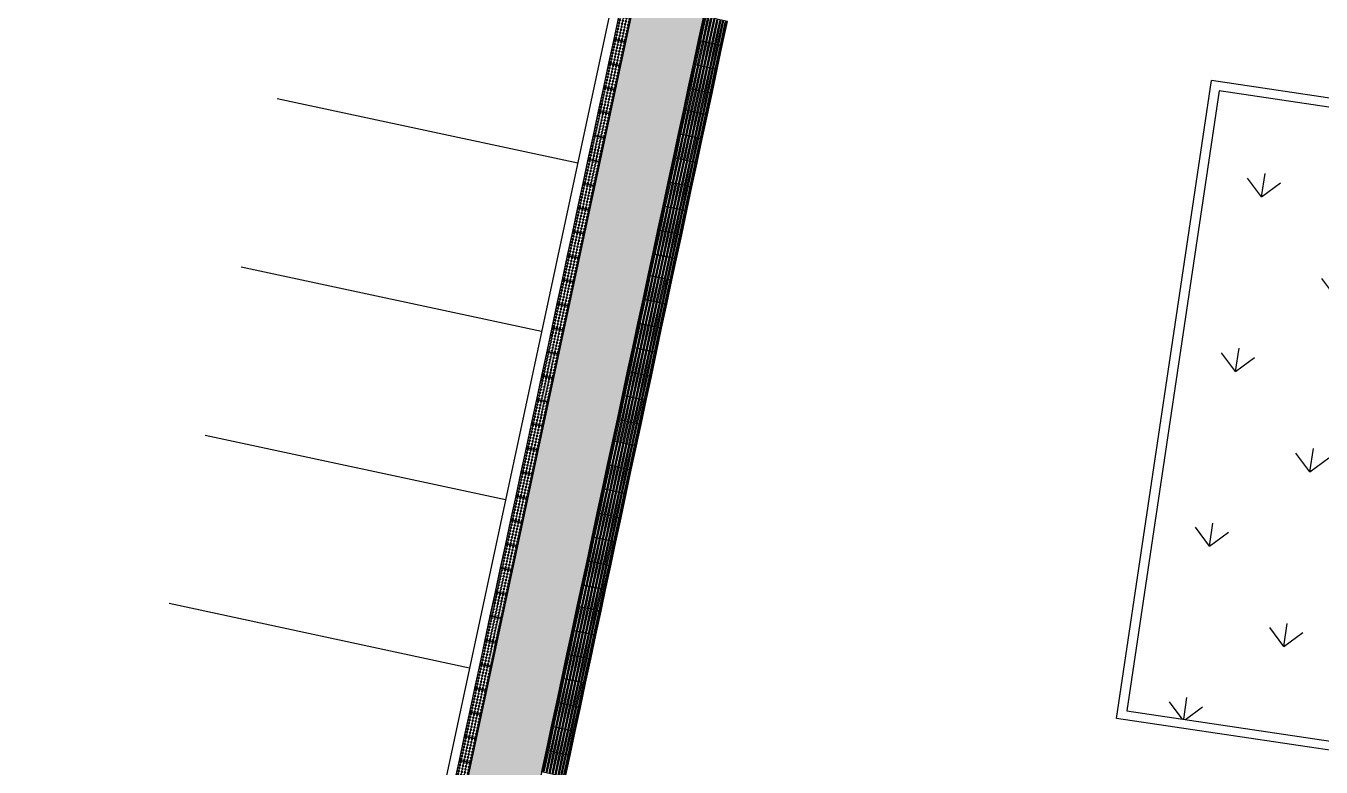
# Model space of a CAD drawing. Header units: millimetres. Extents: x 338 to 506, y 179 to 335.
# Drawn here: x 350.39 to 371.47, y 259.05 to 271.11 of the extents above; entities that cross this region are included whole.
import ezdxf

# ---------------------------------------------------------------- set-up
doc = ezdxf.new("R2010")
doc.units = ezdxf.units.MM
for name, color, linetype in [('ANDEN', 251, 'Continuous'), ('MOBILIARIO_URBANO', 51, 'Continuous'), ('MUROS', 32, 'Continuous')]:
    doc.layers.add(name, color=color, linetype=linetype)

# ---------------------------------------------------------------- blocks, each defined once
blk = doc.blocks.new('*U29')
at = {"layer": 'MOBILIARIO_URBANO'}
blk.add_lwpolyline([(1192.979, 208.83), (1193.379, 208.83), (1193.379, 208.63), (1192.979, 208.63), (1192.979, 208.83)], dxfattribs=at)
for centre in [(1193.004, 208.797), (1193.004, 208.747), (1193.004, 208.697), (1193.054, 208.797), (1193.054, 208.747), (1193.054, 208.697), (1193.104, 208.797), (1193.104, 208.747), (1193.104, 208.697), (1193.154, 208.797), (1193.154, 208.747), (1193.154, 208.697), (1193.204, 208.797), (1193.204, 208.747), (1193.204, 208.697), (1193.254, 208.797), (1193.254, 208.747), (1193.254, 208.697), (1193.304, 208.797), (1193.304, 208.747), (1193.304, 208.697), (1193.354, 208.797), (1193.354, 208.747), (1193.354, 208.697), (1193.004, 208.647), (1193.054, 208.647), (1193.104, 208.647), (1193.154, 208.647), (1193.204, 208.647), (1193.254, 208.647), (1193.304, 208.647), (1193.354, 208.647)]:
    blk.add_circle(centre, 0.0125, dxfattribs=at)
blk = doc.blocks.new('*U877')
at = {"layer": 'MOBILIARIO_URBANO', "color": 241}
blk.add_lwpolyline([(1146.718, 221.48), (1147.118, 221.48), (1147.118, 221.08), (1146.718, 221.08), (1146.718, 221.48)], dxfattribs=at)
for points in [[(1146.743, 221.46), (1147.093, 221.46, -1), (1147.093, 221.435), (1146.743, 221.435, -1)], [(1146.743, 221.41), (1147.093, 221.41, -1), (1147.093, 221.385), (1146.743, 221.385, -1)], [(1146.743, 221.36), (1147.093, 221.36, -1), (1147.093, 221.335), (1146.743, 221.335, -1)], [(1146.743, 221.21), (1147.093, 221.21, -1), (1147.093, 221.185), (1146.743, 221.185, -1)], [(1146.743, 221.164), (1147.093, 221.164, -1), (1147.093, 221.139), (1146.743, 221.139, -1)], [(1146.743, 221.118), (1147.093, 221.118, -1), (1147.093, 221.093), (1146.743, 221.093, -1)], [(1146.743, 221.31), (1147.093, 221.31, -1), (1147.093, 221.285), (1146.743, 221.285, -1)], [(1146.743, 221.26), (1147.093, 221.26, -1), (1147.093, 221.235), (1146.743, 221.235, -1)]]:
    blk.add_lwpolyline(points, format="xyb", close=True, dxfattribs=at)
blk = doc.blocks.new('*U882')
at = {"layer": 'MOBILIARIO_URBANO', "color": 241}
blk.add_lwpolyline([(1146.764, 221.48), (1147.118, 221.48), (1147.118, 221.08), (1146.764, 221.08), (1146.764, 221.48)], dxfattribs=at)
for points in [[(1146.789, 221.36), (1147.093, 221.36, -1), (1147.093, 221.335), (1146.789, 221.335, -1)], [(1146.789, 221.46), (1147.093, 221.46, -1), (1147.093, 221.435), (1146.789, 221.435, -1)], [(1146.789, 221.41), (1147.093, 221.41, -1), (1147.093, 221.385), (1146.789, 221.385, -1)], [(1146.789, 221.31), (1147.093, 221.31, -1), (1147.093, 221.285), (1146.789, 221.285, -1)], [(1146.789, 221.26), (1147.093, 221.26, -1), (1147.093, 221.235), (1146.789, 221.235, -1)], [(1146.789, 221.21), (1147.093, 221.21, -1), (1147.093, 221.185), (1146.789, 221.185, -1)], [(1146.789, 221.164), (1147.093, 221.164, -1), (1147.093, 221.139), (1146.789, 221.139, -1)], [(1146.789, 221.118), (1147.093, 221.118, -1), (1147.093, 221.093), (1146.789, 221.093, -1)]]:
    blk.add_lwpolyline(points, format="xyb", close=True, dxfattribs=at)
blk = doc.blocks.new('*U891')
at = {"layer": 'ANDEN', "linetype": 'Continuous'}
for p, q in [((65.893, 139.477), (79.604, 138.606)), ((109.656, 135.546), (63.105, 138.501)), ((79.604, 138.606), (79.657, 138.603)), ((79.657, 138.603), (80.056, 138.578)), ((80.056, 138.578), (80.455, 138.552)), ((80.455, 138.552), (80.855, 138.527)), ((80.855, 138.527), (81.254, 138.501)), ((81.254, 138.501), (127.805, 135.546))]:
    blk.add_line(p, q, dxfattribs=at)
at = {"layer": 'ANDEN', "linetype": 'Continuous', "extrusion": (0, 0, -1)}
for points in [[(-61.452, 139.477), (-79.604, 138.606), (-61.455, 138.606)], [(-61.452, 139.477), (-65.893, 139.477), (-79.604, 138.606)], [(-61.455, 138.606), (-79.657, 138.603), (-61.509, 138.603)], [(-61.455, 138.606), (-79.604, 138.606), (-79.657, 138.603)], [(-61.509, 138.603), (-80.056, 138.578), (-61.908, 138.578)], [(-61.509, 138.603), (-79.657, 138.603), (-80.056, 138.578)], [(-61.908, 138.578), (-80.455, 138.552), (-62.307, 138.552)], [(-61.908, 138.578), (-80.056, 138.578), (-80.455, 138.552)], [(-62.307, 138.552), (-80.855, 138.527), (-62.706, 138.527)], [(-62.307, 138.552), (-80.455, 138.552), (-80.855, 138.527)], [(-62.706, 138.527), (-81.254, 138.501), (-63.105, 138.501)], [(-62.706, 138.527), (-80.855, 138.527), (-81.254, 138.501)], [(-63.105, 138.501), (-127.805, 135.546), (-109.656, 135.546)], [(-63.105, 138.501), (-81.254, 138.501), (-127.805, 135.546)]]:
    blk.add_solid(points, dxfattribs=at)
blk = doc.blocks.new('*X959')
at = {"color": 0}
for p, q in [((73.734, 127.791), (73.977, 128.034)), ((76.581, 127.765), (76.851, 128.034)), ((79.455, 127.765), (79.724, 128.034)), ((82.329, 127.765), (82.598, 128.034)), ((73.734, 127.765), (74.089, 127.765)), ((73.734, 127.738), (73.977, 127.495)), ((76.581, 127.765), (76.851, 127.495)), ((76.581, 127.765), (76.962, 127.765)), ((79.455, 127.765), (79.724, 127.495)), ((79.455, 127.765), (79.836, 127.765)), ((82.329, 127.765), (82.598, 127.495)), ((82.329, 127.765), (82.71, 127.765)), ((75.144, 126.328), (75.414, 126.597)), ((78.018, 126.328), (78.287, 126.597)), ((80.892, 126.328), (81.161, 126.597)), ((83.765, 126.328), (83.931, 126.494)), ((75.144, 126.328), (75.414, 126.058)), ((75.144, 126.328), (75.525, 126.328)), ((78.018, 126.328), (78.287, 126.058)), ((78.018, 126.328), (78.399, 126.328)), ((80.892, 126.328), (81.161, 126.058)), ((80.892, 126.328), (81.273, 126.328)), ((83.765, 126.328), (83.931, 126.162)), ((83.765, 126.328), (83.931, 126.328)), ((73.734, 124.917), (73.977, 125.16)), ((76.581, 124.891), (76.851, 125.16)), ((79.455, 124.891), (79.724, 125.16)), ((82.329, 124.891), (82.598, 125.16)), ((73.734, 124.891), (74.089, 124.891)), ((73.734, 124.864), (73.977, 124.622)), ((76.581, 124.891), (76.851, 124.622)), ((76.581, 124.891), (76.962, 124.891)), ((79.455, 124.891), (79.724, 124.622)), ((79.455, 124.891), (79.836, 124.891)), ((82.329, 124.891), (82.598, 124.622)), ((82.329, 124.891), (82.71, 124.891)), ((75.144, 123.454), (75.414, 123.723)), ((78.018, 123.454), (78.287, 123.723)), ((80.892, 123.454), (81.161, 123.723)), ((83.765, 123.454), (83.931, 123.62)), ((75.144, 123.454), (75.414, 123.185)), ((75.144, 123.454), (75.525, 123.454)), ((78.018, 123.454), (78.287, 123.185)), ((78.018, 123.454), (78.399, 123.454)), ((80.892, 123.454), (81.161, 123.185)), ((80.892, 123.454), (81.273, 123.454)), ((83.765, 123.454), (83.931, 123.288)), ((83.765, 123.454), (83.931, 123.454)), ((73.734, 122.044), (73.977, 122.287)), ((76.581, 122.017), (76.851, 122.287)), ((79.455, 122.017), (79.724, 122.287)), ((82.329, 122.017), (82.598, 122.287)), ((73.734, 122.017), (74.089, 122.017)), ((73.734, 121.991), (73.977, 121.748)), ((76.581, 122.017), (76.851, 121.748)), ((76.581, 122.017), (76.962, 122.017)), ((79.455, 122.017), (79.724, 121.748)), ((79.455, 122.017), (79.836, 122.017)), ((82.329, 122.017), (82.598, 121.748)), ((82.329, 122.017), (82.71, 122.017)), ((75.144, 120.58), (75.414, 120.85)), ((78.018, 120.58), (78.287, 120.85)), ((80.892, 120.58), (81.161, 120.85)), ((75.144, 120.58), (75.414, 120.311)), ((75.144, 120.58), (75.525, 120.58)), ((78.018, 120.58), (78.287, 120.311)), ((78.018, 120.58), (78.399, 120.58)), ((80.892, 120.58), (81.161, 120.311)), ((80.892, 120.58), (81.273, 120.58)), ((83.765, 120.58), (83.931, 120.746)), ((83.765, 120.58), (83.931, 120.415)), ((83.765, 120.58), (83.931, 120.58)), ((73.734, 119.17), (73.977, 119.413)), ((76.581, 119.144), (76.851, 119.413)), ((79.455, 119.144), (79.724, 119.413)), ((82.329, 119.144), (82.598, 119.413)), ((73.734, 119.144), (74.089, 119.144)), ((73.734, 119.117), (73.977, 118.874)), ((76.581, 119.144), (76.851, 118.874)), ((76.581, 119.144), (76.962, 119.144)), ((79.455, 119.144), (79.724, 118.874)), ((79.455, 119.144), (79.836, 119.144)), ((82.329, 119.144), (82.598, 118.874)), ((82.329, 119.144), (82.71, 119.144)), ((75.144, 117.707), (75.414, 117.976)), ((78.018, 117.707), (78.287, 117.976)), ((80.892, 117.707), (81.161, 117.976)), ((83.765, 117.707), (83.931, 117.873)), ((75.144, 117.707), (75.414, 117.437)), ((75.144, 117.707), (75.525, 117.707)), ((78.018, 117.707), (78.287, 117.437)), ((78.018, 117.707), (78.399, 117.707)), ((80.892, 117.707), (81.161, 117.437)), ((80.892, 117.707), (81.273, 117.707)), ((83.765, 117.707), (83.931, 117.541)), ((83.765, 117.707), (83.931, 117.707)), ((73.734, 116.296), (73.977, 116.539)), ((76.581, 116.27), (76.851, 116.539)), ((79.455, 116.27), (79.724, 116.539)), ((82.329, 116.27), (82.598, 116.539)), ((73.734, 116.27), (74.089, 116.27)), ((73.734, 116.243), (73.977, 116)), ((76.581, 116.27), (76.851, 116)), ((76.581, 116.27), (76.962, 116.27)), ((79.455, 116.27), (79.724, 116)), ((79.455, 116.27), (79.836, 116.27)), ((82.329, 116.27), (82.598, 116)), ((82.329, 116.27), (82.71, 116.27)), ((75.144, 114.833), (75.414, 115.102)), ((78.018, 114.833), (78.287, 115.102)), ((80.892, 114.833), (81.161, 115.102)), ((83.765, 114.833), (83.931, 114.999)), ((75.144, 114.833), (75.414, 114.564)), ((75.144, 114.833), (75.525, 114.833)), ((78.018, 114.833), (78.287, 114.564)), ((78.018, 114.833), (78.399, 114.833)), ((80.892, 114.833), (81.161, 114.564)), ((80.892, 114.833), (81.273, 114.833)), ((83.765, 114.833), (83.931, 114.667)), ((83.765, 114.833), (83.931, 114.833)), ((73.734, 113.423), (73.977, 113.666)), ((76.581, 113.396), (76.851, 113.666)), ((79.455, 113.396), (79.724, 113.666)), ((82.329, 113.396), (82.598, 113.666)), ((73.734, 113.396), (74.089, 113.396)), ((73.734, 113.37), (73.977, 113.127)), ((76.581, 113.396), (76.851, 113.127)), ((76.581, 113.396), (76.962, 113.396)), ((79.455, 113.396), (79.724, 113.127)), ((79.455, 113.396), (79.836, 113.396)), ((82.329, 113.396), (82.598, 113.127)), ((82.329, 113.396), (82.71, 113.396)), ((75.144, 111.959), (75.414, 112.229)), ((78.018, 111.959), (78.287, 112.229)), ((80.892, 111.959), (81.161, 112.229)), ((75.144, 111.959), (75.414, 111.69)), ((75.144, 111.959), (75.525, 111.959)), ((78.018, 111.959), (78.287, 111.69)), ((78.018, 111.959), (78.399, 111.959)), ((80.892, 111.959), (81.161, 111.69)), ((80.892, 111.959), (81.273, 111.959)), ((83.765, 111.959), (83.931, 112.125)), ((83.765, 111.959), (83.931, 111.794)), ((83.765, 111.959), (83.931, 111.959)), ((73.734, 110.549), (73.977, 110.792)), ((76.581, 110.523), (76.851, 110.792)), ((79.455, 110.523), (79.724, 110.792)), ((82.329, 110.523), (82.598, 110.792)), ((73.734, 110.523), (74.089, 110.523)), ((73.734, 110.496), (73.977, 110.253)), ((76.581, 110.523), (76.851, 110.253)), ((76.581, 110.523), (76.962, 110.523)), ((79.455, 110.523), (79.724, 110.253)), ((79.455, 110.523), (79.836, 110.523)), ((82.329, 110.523), (82.598, 110.253)), ((82.329, 110.523), (82.71, 110.523)), ((75.144, 109.086), (75.414, 109.355)), ((78.018, 109.086), (78.287, 109.355)), ((80.892, 109.086), (81.161, 109.355)), ((83.765, 109.086), (83.931, 109.252)), ((75.144, 109.086), (75.229, 109.001)), ((75.144, 109.086), (75.525, 109.086)), ((78.018, 109.086), (78.103, 109.001)), ((78.018, 109.086), (78.399, 109.086)), ((80.892, 109.086), (80.976, 109.001)), ((80.892, 109.086), (81.273, 109.086)), ((83.765, 109.086), (83.85, 109.001)), ((83.765, 109.086), (83.931, 109.086))]:
    blk.add_line(p, q, dxfattribs=at)
blk = doc.blocks.new('A$C7152A42C')
at = {"layer": 'ANDEN'}
for p, q in [((73.16787, 144.37566), (72.85104, 139.38571)), ((75.96224, 144.19824), (75.64541, 139.20829)), ((78.75662, 144.02081), (78.43979, 139.03086)), ((81.55099, 143.84339), (81.23416, 138.85344)), ((136.12363, 135.36828), (66.2643, 139.80393)), ((136.12363, 135.36828), (67.26229, 139.74057)), ((73.584, 128.85105), (84.08127, 128.85105)), ((73.584, 108.85105), (73.584, 128.85105)), ((84.08127, 108.85105), (84.08127, 128.85105))]:
    blk.add_line(p, q, dxfattribs=at)
for points in [[(127.97052, 135.73565), (67.10309, 139.60037), (67.50231, 145.88791)], [(128.03768, 134.37867), (127.8045, 135.54579), (65.89283, 139.47681), (66.2857, 145.66435)]]:
    blk.add_lwpolyline(points, dxfattribs=at)
blk.add_lwpolyline([(83.93127, 109.00105), (83.93127, 128.70105), (73.734, 128.70105), (73.734, 109.00105)], close=True, dxfattribs=at)
at = {"layer": 'ANDEN', "linetype": 'Continuous'}
blk.add_blockref('*U891', (0, 0), dxfattribs=at)
at = {"layer": 'ANDEN', "xscale": -1, "rotation": 356.3669368540417}
for name, p in [('*U29', (1248.68665, -144.67322)), ('*U29', (1249.08585, -144.69856)), ('*U29', (1249.48505, -144.72391)), ('*U29', (1249.88424, -144.74925)), ('*U29', (1250.28344, -144.7746)), ('*U29', (1250.68263, -144.79995)), ('*U29', (1251.08183, -144.82529)), ('*U29', (1251.48103, -144.85064)), ('*U29', (1251.88022, -144.87599)), ('*U29', (1252.27942, -144.90133)), ('*U29', (1252.67861, -144.92668)), ('*U29', (1253.07781, -144.95203)), ('*U29', (1253.47701, -144.97737)), ('*U29', (1253.8762, -145.00272)), ('*U29', (1254.2754, -145.02807)), ('*U29', (1254.67459, -145.05341)), ('*U29', (1255.07379, -145.07876)), ('*U29', (1255.47299, -145.10411)), ('*U29', (1255.87218, -145.12945)), ('*U29', (1256.27138, -145.1548)), ('*U29', (1256.67058, -145.18015)), ('*U29', (1257.06977, -145.20549)), ('*U29', (1257.46897, -145.23084)), ('*U29', (1257.86816, -145.25619)), ('*U29', (1258.26736, -145.28153)), ('*U29', (1258.66656, -145.30688)), ('*U29', (1259.06575, -145.33223)), ('*U29', (1259.46495, -145.35757)), ('*U29', (1259.86414, -145.38292)), ('*U29', (1260.26334, -145.40827)), ('*U29', (1260.66254, -145.43361)), ('*U29', (1261.06173, -145.45896)), ('*U882', (1202.13019, -155.74566)), ('*U877', (1202.48371, -155.7681)), ('*U877', (1202.88291, -155.79345)), ('*U877', (1203.2821, -155.8188)), ('*U877', (1203.6813, -155.84414)), ('*U877', (1204.08049, -155.86949)), ('*U877', (1204.47969, -155.89484)), ('*U882', (1204.87889, -155.92018)), ('*U877', (1205.23241, -155.94263)), ('*U877', (1205.63161, -155.96798)), ('*U877', (1206.0308, -155.99332)), ('*U877', (1206.43, -156.01867)), ('*U877', (1206.82919, -156.04402)), ('*U877', (1207.22839, -156.06936)), ('*U882', (1207.62759, -156.09471)), ('*U877', (1207.98111, -156.11716)), ('*U877', (1208.38031, -156.1425)), ('*U877', (1208.7795, -156.16785)), ('*U877', (1209.1787, -156.1932)), ('*U877', (1209.57789, -156.21854)), ('*U877', (1209.97709, -156.24389)), ('*U882', (1210.37629, -156.26924)), ('*U877', (1210.72981, -156.29168)), ('*U877', (1211.12901, -156.31703)), ('*U877', (1211.5282, -156.34237)), ('*U877', (1211.9274, -156.36772)), ('*U877', (1212.32659, -156.39307)), ('*U877', (1212.72579, -156.41841)), ('*U882', (1213.12499, -156.44376)), ('*U877', (1213.47851, -156.46621)), ('*U877', (1213.87771, -156.49155)), ('*U877', (1214.2769, -156.5169))]:
    blk.add_blockref(name, p, dxfattribs=at)
at = {"layer": 'ANDEN', "color": 251, "linetype": 'Continuous'}
blk.add_blockref('*X959', (0, 0), dxfattribs=at)

msp = doc.modelspace()

# ---------------------------------------------------------------- block references
at = {"layer": 'MUROS', "color": 32, "rotation": 81.53046525965426}
msp.add_blockref('A$C7152A42C', (484.748, 168.084), dxfattribs=at)

doc.saveas('drawing.dxf')
